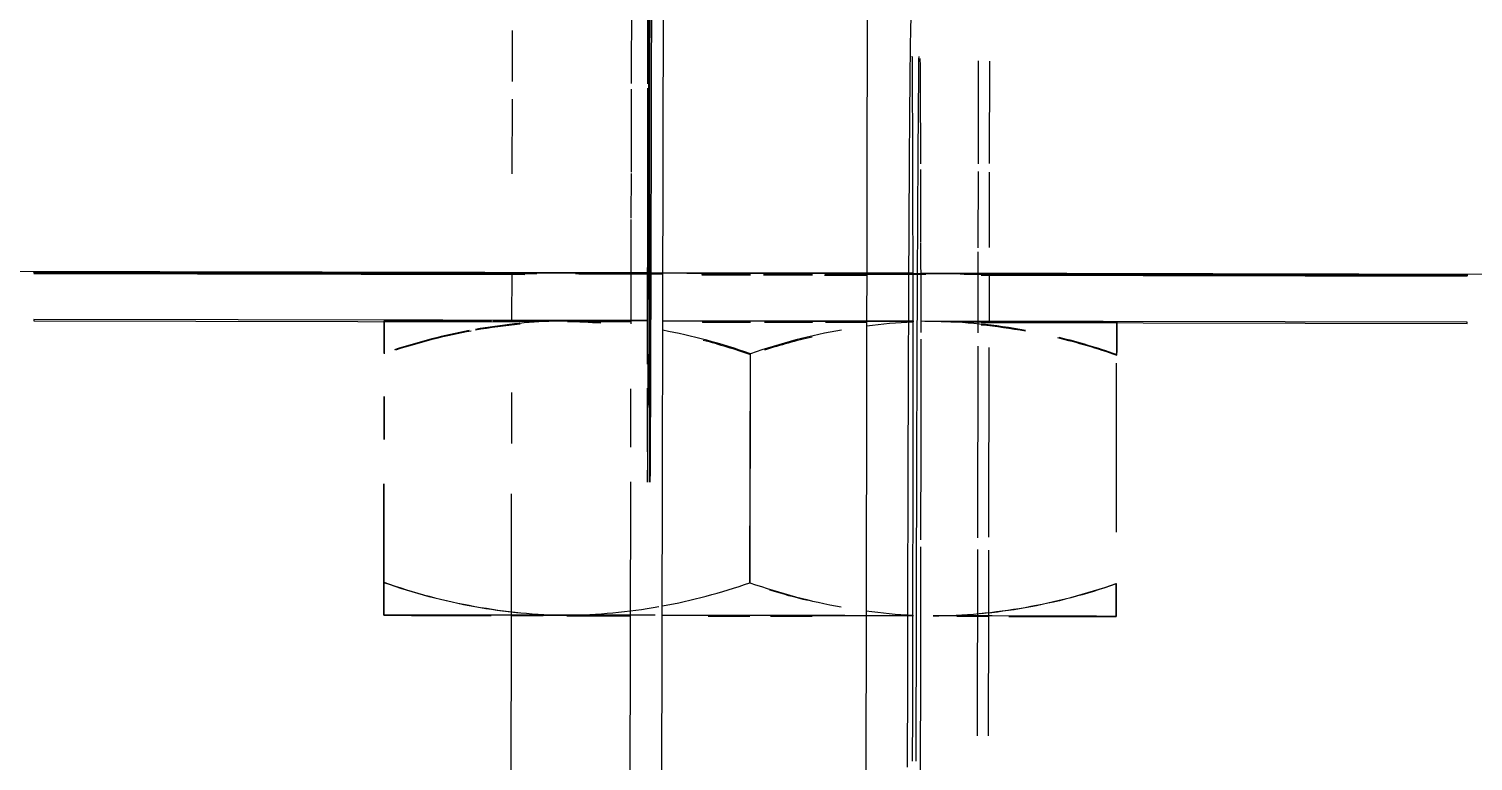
# Model space of a CAD drawing. Header units: metres. Extents: x -354 to -91, y 3 to 562.
# Drawn here: x -224.0446 to -223.9539, y 509.5717 to 509.6178 of the extents above; entities that cross this region are included whole.
import ezdxf

# ---------------------------------------------------------------- set-up
doc = ezdxf.new("R2010")
doc.units = ezdxf.units.M
doc.layers.add('A-GENM', color=7, linetype='Continuous', lineweight=25)

# ---------------------------------------------------------------- blocks, each defined once
blk = doc.blocks.new('Adaptive point Fascia Panel Bracket - Type T04-68494825-DRG-2873034 - CONSTRUCTION SEQUENCE STAGE A8')
at = {"layer": 'A-GENM', "color": 253, "true_color": 0xa3a3a3}
for p, q in [((-1097.166635, 509.617648), (-1097.166641, 509.614455)), ((-1097.13665, 509.609295), (-1097.136639, 509.615729)), ((-1097.166643, 509.613351), (-1097.166651, 509.608656)), ((-1097.13666, 509.604027), (-1097.136651, 509.608762)), ((-1097.236667, 509.602588), (-1097.158146, 509.602449)), ((-1097.196665, 509.60249), (-1097.158146, 509.602421)), ((-1097.19666, 509.602408), (-1097.196665, 509.60249)), ((-1097.157166, 509.602447), (-1097.144364, 509.602424)), ((-1097.165837, 509.602303), (-1097.196666, 509.602358)), ((-1097.165838, 509.602354), (-1097.19666, 509.602408)), ((-1097.166663, 509.602437), (-1097.166668, 509.599437)), ((-1097.162662, 509.602376), (-1097.162664, 509.602401)), ((-1097.157166, 509.60242), (-1097.144365, 509.602397)), ((-1097.151664, 509.602278), (-1097.15473, 509.602283)), ((-1097.151664, 509.602328), (-1097.154508, 509.602333)), ((-1097.147781, 509.602271), (-1097.150848, 509.602276)), ((-1097.144365, 509.602265), (-1097.147021, 509.602269)), ((-1097.144365, 509.602397), (-1097.141482, 509.602392)), ((-1097.144364, 509.602424), (-1097.141482, 509.602419)), ((-1097.140962, 509.602418), (-1097.029101, 509.602219)), ((-1097.140962, 509.602391), (-1097.106666, 509.60233)), ((-1097.140664, 509.602362), (-1097.140662, 509.602337)), ((-1097.106666, 509.602248), (-1097.137174, 509.602303)), ((-1097.106666, 509.602198), (-1097.137174, 509.602252)), ((-1097.136668, 509.599383), (-1097.136663, 509.602383)), ((-1097.106666, 509.60233), (-1097.10666, 509.602248)), ((-1097.196671, 509.59949), (-1097.196665, 509.599408)), ((-1097.158148, 509.599421), (-1097.196671, 509.59949)), ((-1097.196665, 509.599408), (-1097.166157, 509.599354)), ((-1097.14437, 509.599397), (-1097.157172, 509.59942)), ((-1097.154672, 509.599334), (-1097.151669, 509.599328)), ((-1097.150789, 509.599327), (-1097.147787, 509.599322)), ((-1097.146967, 509.59932), (-1097.14437, 509.599315)), ((-1097.141478, 509.599392), (-1097.14437, 509.599397)), ((-1097.106671, 509.59933), (-1097.140958, 509.599391)), ((-1097.137179, 509.599303), (-1097.106665, 509.599248)), ((-1097.106665, 509.599248), (-1097.106671, 509.59933)), ((-1097.151699, 509.582948), (-1097.151673, 509.597339)), ((-1097.151695, 509.582948), (-1097.15167, 509.597291)), ((-1097.136692, 509.585806), (-1097.136671, 509.597733)), ((-1097.128692, 509.58613), (-1097.128673, 509.596742)), ((-1097.128691, 509.58613), (-1097.128672, 509.596742)), ((-1097.174677, 509.594645), (-1097.174682, 509.59195)), ((-1097.17468, 509.59195), (-1097.174676, 509.594645)), ((-1097.166676, 509.594898), (-1097.166682, 509.591701)), ((-1097.174687, 509.589167), (-1097.174698, 509.582976)), ((-1097.174696, 509.582976), (-1097.174685, 509.589167)), ((-1097.166687, 509.588534), (-1097.1667, 509.581243)), ((-1097.1367, 509.58119), (-1097.136694, 509.584994)), ((-1097.1667, 509.581243), (-1097.166856, 509.493632)), ((-1097.136714, 509.573333), (-1097.1367, 509.58119))]:
    blk.add_line(p, q, dxfattribs=at)
for centre, major_axis, start_param, end_param in [((-1097.151663, 509.602369), (-0.0155, 0.000028), 6.021451, 6.283185), ((-1097.151663, 509.602369), (-0.0155, 0.000028), 0.000065, 0.261865), ((-1097.151663, 509.602369), (-0.0155, 0.000028), 5.759652, 6.021451), ((-1097.151663, 509.602369), (-0.0155, 0.000028), 0.261865, 0.523664), ((-1097.151663, 509.602369), (-0.0155, 0.000028), 5.497852, 5.759652), ((-1097.151664, 509.602382), (-0.011, 0.00002), 6.021451, 6.283185), ((-1097.151662, 509.602356), (-0.011, 0.00002), 0.000065, 0.261865), ((-1097.151663, 509.602369), (-0.0155, 0.000028), 5.236053, 5.497852), ((-1097.151663, 509.602369), (-0.0155, 0.000028), 0.785463, 1.047263), ((-1097.151664, 509.602382), (-0.011, 0.00002), 5.759652, 6.021451), ((-1097.151662, 509.602356), (-0.011, 0.00002), 0.261865, 1.047263), ((-1097.151664, 509.602382), (-0.011, 0.00002), 5.497852, 5.759652), ((-1097.151664, 509.602382), (-0.011, 0.00002), 5.236053, 5.497852), ((-1097.151664, 509.602382), (-0.011, 0.00002), 4.974254, 5.236053), ((-1097.151663, 509.602369), (-0.0155, 0.000028), 4.712454, 4.974254), ((-1097.151663, 509.602369), (-0.0155, 0.000028), 1.370496, 1.570732), ((-1097.151664, 509.602382), (-0.011, 0.00002), 4.712454, 4.974254), ((-1097.151662, 509.602356), (-0.011, 0.00002), 1.309062, 1.570621), ((-1097.151664, 509.602382), (-0.011, 0.00002), 4.450655, 4.712454), ((-1097.151663, 509.602369), (-0.0155, 0.000028), 4.450655, 4.712452), ((-1097.151663, 509.602369), (-0.0155, 0.000028), 1.623848, 1.82409), ((-1097.151664, 509.602382), (-0.011, 0.00002), 4.188856, 4.450655), ((-1097.151663, 509.602369), (-0.0155, 0.000028), 4.220444, 4.450655), ((-1097.151663, 509.602369), (-0.0155, 0.000028), 1.87658, 2.062748), ((-1097.151664, 509.602382), (-0.011, 0.00002), 3.927056, 4.188856), ((-1097.151662, 509.602356), (-0.011, 0.00002), 2.09446, 2.35626), ((-1097.151663, 509.602369), (-0.0155, 0.000028), 3.990595, 4.188856), ((-1097.151664, 509.602382), (-0.011, 0.00002), 3.665257, 3.927056), ((-1097.151662, 509.602356), (-0.011, 0.00002), 2.35626, 2.879859), ((-1097.151664, 509.602382), (-0.011, 0.00002), 3.403457, 3.665257), ((-1097.151664, 509.602382), (-0.011, 0.00002), 3.141658, 3.403457), ((-1097.151662, 509.602356), (-0.011, 0.00002), 2.879859, 3.141593), ((-1097.151663, 509.602369), (-0.0155, 0.000028), 3.665257, 3.927056), ((-1097.151663, 509.602369), (-0.0155, 0.000028), 3.403457, 3.665257), ((-1097.151663, 509.602369), (-0.0155, 0.000028), 2.618059, 2.879859), ((-1097.151663, 509.602369), (-0.0155, 0.000028), 3.141658, 3.403457), ((-1097.151663, 509.602369), (-0.0155, 0.000028), 2.879859, 3.141593), ((-1097.151668, 509.599369), (-0.023, 0.000041), 6.021451, 6.281616), ((-1097.151668, 509.599369), (-0.023, 0.000041), 0.000065, 0.261865), ((-1097.151668, 509.599369), (-0.023, 0.000041), 5.759652, 6.021451), ((-1097.151668, 509.599369), (-0.023, 0.000041), 0.261865, 0.523664), ((-1097.151668, 509.599369), (-0.023, 0.000041), 5.497852, 5.759652), ((-1097.151668, 509.599369), (-0.023, 0.000041), 0.523664, 0.785463), ((-1097.151668, 509.599369), (-0.023, 0.000041), 5.236053, 5.491845), ((-1097.151668, 509.599369), (-0.0155, 0.000028), 6.021451, 6.283185), ((-1097.151668, 509.599369), (-0.0155, 0.000028), 0.000065, 0.261865), ((-1097.151668, 509.599369), (-0.015, 0.000027), 6.021451, 6.283185), ((-1097.151668, 509.599369), (-0.015, 0.000027), 0.000065, 0.261865), ((-1097.151668, 509.599369), (-0.0155, 0.000028), 5.759652, 6.021451), ((-1097.151668, 509.599369), (-0.0155, 0.000028), 0.261865, 0.523664), ((-1097.151668, 509.599369), (-0.015, 0.000027), 5.759652, 6.021451), ((-1097.151668, 509.599369), (-0.015, 0.000027), 0.261865, 0.523664), ((-1097.151668, 509.599369), (-0.0155, 0.000028), 5.497852, 5.759652), ((-1097.151668, 509.599369), (-0.015, 0.000027), 5.497852, 5.759652), ((-1097.151668, 509.599369), (-0.023, 0.000041), 5.137013, 5.236053), ((-1097.151668, 509.599369), (-0.023, 0.000041), 1.047263, 1.146178), ((-1097.151668, 509.599369), (-0.0155, 0.000028), 5.236053, 5.497852), ((-1097.151668, 509.599369), (-0.0155, 0.000028), 0.785463, 1.047263), ((-1097.151668, 509.599369), (-0.015, 0.000027), 5.236053, 5.497852), ((-1097.151668, 509.599369), (-0.015, 0.000027), 0.785463, 1.047263), ((-1097.151668, 509.599369), (-0.023, 0.000041), 4.999051, 5.137013), ((-1097.151668, 509.599369), (-0.023, 0.000041), 4.712454, 4.954452), ((-1097.151668, 509.599369), (-0.0155, 0.000028), 4.712454, 4.974254), ((-1097.151668, 509.599369), (-0.015, 0.000027), 4.712454, 4.974254), ((-1097.151668, 509.599369), (-0.023, 0.000041), 1.438679, 1.570752), ((-1097.151668, 509.599369), (-0.0155, 0.000028), 1.374742, 1.570732), ((-1097.151668, 509.599369), (-0.015, 0.000027), 1.368206, 1.570729), ((-1097.151668, 509.599369), (-0.023, 0.000041), 4.450655, 4.712454), ((-1097.151668, 509.599369), (-0.0155, 0.000028), 4.450655, 4.712452), ((-1097.151668, 509.599369), (-0.015, 0.000027), 4.450655, 4.712454), ((-1097.151668, 509.599369), (-0.0155, 0.000028), 1.628095, 1.82409), ((-1097.151668, 509.599369), (-0.015, 0.000027), 1.630004, 1.832533), ((-1097.151668, 509.599369), (-0.023, 0.000041), 1.609417, 1.741494), ((-1097.151668, 509.599369), (-0.015, 0.000027), 4.203386, 4.450655), ((-1097.151668, 509.599369), (-0.0155, 0.000028), 4.220423, 4.450655), ((-1097.151668, 509.599369), (-0.0155, 0.000028), 1.880826, 2.062769), ((-1097.151668, 509.599369), (-0.015, 0.000027), 1.891799, 2.079806), ((-1097.151668, 509.599369), (-0.023, 0.000041), 4.25063, 4.387086), ((-1097.151668, 509.599369), (-0.015, 0.000027), 3.962122, 4.188856), ((-1097.151668, 509.599369), (-0.0155, 0.000028), 3.989821, 4.188856), ((-1097.151668, 509.599369), (-0.0155, 0.000028), 3.665257, 3.927056), ((-1097.151668, 509.599369), (-0.023, 0.000041), 3.927056, 4.188856), ((-1097.151668, 509.599369), (-0.015, 0.000027), 3.141658, 3.665257), ((-1097.151668, 509.599369), (-0.015, 0.000027), 2.618059, 2.879859), ((-1097.151668, 509.599369), (-0.0155, 0.000028), 3.141658, 3.665257), ((-1097.151668, 509.599369), (-0.0155, 0.000028), 2.618059, 2.879859), ((-1097.151668, 509.599369), (-0.015, 0.000027), 2.879859, 3.141593), ((-1097.151668, 509.599369), (-0.0155, 0.000028), 2.879859, 3.141593), ((-1097.151668, 509.599369), (-0.023, 0.000041), 3.665257, 3.927056), ((-1097.151668, 509.599369), (-0.023, 0.000041), 2.35626, 2.618059), ((-1097.151668, 509.599369), (-0.023, 0.000041), 3.403457, 3.665257), ((-1097.151668, 509.599369), (-0.023, 0.000041), 2.618059, 2.879859), ((-1097.151668, 509.599369), (-0.023, 0.000041), 3.143162, 3.403457), ((-1097.151668, 509.599369), (-0.023, 0.000041), 2.879859, 3.141658), ((-1097.151701, 509.580869), (-0.023, 0.000041), 6.021451, 6.283251), ((-1097.151701, 509.580869), (-0.023, 0.000041), 0.001569, 0.261865), ((-1097.151701, 509.580869), (-0.023, 0.000041), 5.759652, 6.021451), ((-1097.151701, 509.580869), (-0.023, 0.000041), 0.261865, 0.523664), ((-1097.151701, 509.580869), (-0.023, 0.000041), 5.497852, 5.759652), ((-1097.151701, 509.580869), (-0.023, 0.000041), 0.523664, 0.785463), ((-1097.151701, 509.580869), (-0.023, 0.000041), 5.236053, 5.497852), ((-1097.151701, 509.580869), (-0.015, 0.000027), 5.759652, 6.283185), ((-1097.151701, 509.580869), (-0.015, 0.000027), 0.000065, 0.523664), ((-1097.151701, 509.580869), (-0.015, 0.000027), 5.497852, 5.759652), ((-1097.151701, 509.580869), (-0.023, 0.000041), 5.135461, 5.236053), ((-1097.151701, 509.580869), (-0.023, 0.000041), 1.047263, 1.14773), ((-1097.151701, 509.580869), (-0.015, 0.000027), 5.236053, 5.497852), ((-1097.151701, 509.580869), (-0.015, 0.000027), 0.785463, 1.047263), ((-1097.151701, 509.580869), (-0.023, 0.000041), 4.974254, 5.135461), ((-1097.151701, 509.580869), (-0.023, 0.000041), 4.450655, 4.954475), ((-1097.151701, 509.580869), (-0.015, 0.000027), 4.712454, 4.974254), ((-1097.151701, 509.580869), (-0.023, 0.000041), 1.456325, 1.570752), ((-1097.151701, 509.580869), (-0.015, 0.000027), 1.395263, 1.570729), ((-1097.151701, 509.580869), (-0.015, 0.000027), 4.450655, 4.712454), ((-1097.151701, 509.580869), (-0.015, 0.000027), 1.657062, 1.832533), ((-1097.151701, 509.580869), (-0.023, 0.000041), 1.627063, 1.741494), ((-1097.151701, 509.580869), (-0.015, 0.000027), 4.203251, 4.450655), ((-1097.151701, 509.580869), (-0.023, 0.000041), 4.249666, 4.386998), ((-1097.151701, 509.580869), (-0.015, 0.000027), 3.960404, 4.188856), ((-1097.151701, 509.580869), (-0.023, 0.000041), 3.141658, 4.188856), ((-1097.151701, 509.580869), (-0.015, 0.000027), 3.403457, 3.665257), ((-1097.151701, 509.580869), (-0.015, 0.000027), 2.618059, 3.141593), ((-1097.151701, 509.580869), (-0.015, 0.000027), 3.141658, 3.403457), ((-1097.151701, 509.580869), (-0.023, 0.000041), 2.35626, 3.140024)]:
    blk.add_ellipse(centre, major_axis=major_axis, ratio=0.000906, start_param=start_param, end_param=end_param, dxfattribs=at)
for points in [[(-1097.174672, 509.597368), (-1097.174671, 509.598028), (-1097.17467, 509.598529), (-1097.174669, 509.598869)], [(-1097.174668, 509.598857), (-1097.174669, 509.598513), (-1097.17467, 509.598008), (-1097.174671, 509.597344)], [(-1097.174669, 509.598869), (-1097.174669, 509.59921), (-1097.174668, 509.59939), (-1097.174668, 509.59941)], [(-1097.174668, 509.59941), (-1097.174668, 509.599386), (-1097.174668, 509.599202), (-1097.174668, 509.598857)], [(-1097.164026, 509.599388), (-1097.165671, 509.599331), (-1097.167311, 509.599158), (-1097.168944, 509.598868)], [(-1097.168942, 509.598838), (-1097.16801, 509.599002), (-1097.167075, 509.599129), (-1097.166139, 509.599218)], [(-1097.161065, 509.599317), (-1097.161765, 509.599369), (-1097.162467, 509.599399), (-1097.163169, 509.599408)], [(-1097.163167, 509.599372), (-1097.162465, 509.599362), (-1097.161764, 509.599331), (-1097.161065, 509.599279)], [(-1097.151673, 509.597339), (-1097.153498, 509.597978), (-1097.155331, 509.598469), (-1097.157172, 509.598813)], [(-1097.145945, 509.598833), (-1097.147862, 509.598495), (-1097.149772, 509.597997), (-1097.151673, 509.597339)], [(-1097.141482, 509.59933), (-1097.142448, 509.599285), (-1097.143413, 509.5992), (-1097.144375, 509.599074)], [(-1097.134396, 509.598807), (-1097.136312, 509.599154), (-1097.138236, 509.59934), (-1097.140169, 509.599367)], [(-1097.137174, 509.599164), (-1097.136245, 509.599072), (-1097.135318, 509.598943), (-1097.134393, 509.598777)], [(-1097.128669, 509.598775), (-1097.128668, 509.59912), (-1097.128668, 509.599304), (-1097.128668, 509.599328)], [(-1097.128668, 509.599328), (-1097.128668, 509.599308), (-1097.128669, 509.599128), (-1097.128669, 509.598788)], [(-1097.169339, 509.598796), (-1097.170904, 509.5985), (-1097.172464, 509.598098), (-1097.174018, 509.597589)], [(-1097.173934, 509.597591), (-1097.172362, 509.5981), (-1097.170785, 509.5985), (-1097.169203, 509.598791)], [(-1097.15464, 509.598202), (-1097.153648, 509.597941), (-1097.152658, 509.597638), (-1097.15167, 509.597291)], [(-1097.150757, 509.597595), (-1097.149771, 509.597911), (-1097.148783, 509.598183), (-1097.147794, 509.598412)], [(-1097.132395, 509.598358), (-1097.13115, 509.598061), (-1097.129909, 509.597695), (-1097.128671, 509.597262)], [(-1097.128672, 509.597286), (-1097.12987, 509.597706), (-1097.13107, 509.598063), (-1097.132274, 509.598356)], [(-1097.128669, 509.598788), (-1097.12867, 509.598447), (-1097.128671, 509.597947), (-1097.128672, 509.597286)], [(-1097.128671, 509.597262), (-1097.12867, 509.597927), (-1097.128669, 509.598431), (-1097.128669, 509.598775)], [(-1097.1747, 509.581463), (-1097.1747, 509.581807), (-1097.174699, 509.582312), (-1097.174698, 509.582976)], [(-1097.174696, 509.582952), (-1097.174698, 509.582292), (-1097.174699, 509.581791), (-1097.174699, 509.581451)], [(-1097.174698, 509.582976), (-1097.172799, 509.582311), (-1097.170891, 509.581806), (-1097.168975, 509.581462)], [(-1097.168973, 509.581432), (-1097.170889, 509.581778), (-1097.172797, 509.582285), (-1097.174696, 509.582952)], [(-1097.157203, 509.581488), (-1097.155361, 509.581826), (-1097.153526, 509.582313), (-1097.151699, 509.582948)], [(-1097.151699, 509.582948), (-1097.1498, 509.582281), (-1097.147892, 509.581774), (-1097.145976, 509.581427)], [(-1097.148049, 509.581822), (-1097.148854, 509.582016), (-1097.149658, 509.582239), (-1097.15046, 509.58249)], [(-1097.140202, 509.580867), (-1097.138269, 509.580884), (-1097.134419, 509.58124), (-1097.1306, 509.582236), (-1097.128698, 509.582895)], [(-1097.128696, 509.582871), (-1097.130598, 509.58221), (-1097.132507, 509.58171), (-1097.134424, 509.58137)], [(-1097.128698, 509.582895), (-1097.128699, 509.58223), (-1097.1287, 509.581726), (-1097.1287, 509.581381)], [(-1097.128699, 509.581369), (-1097.128699, 509.581709), (-1097.128698, 509.58221), (-1097.128696, 509.582871)], [(-1097.174701, 509.58091), (-1097.174701, 509.580934), (-1097.174701, 509.581119), (-1097.1747, 509.581463)], [(-1097.174699, 509.581451), (-1097.1747, 509.58111), (-1097.174701, 509.58093), (-1097.174701, 509.58091)], [(-1097.168975, 509.581462), (-1097.167059, 509.581117), (-1097.165135, 509.580932), (-1097.163202, 509.580908)], [(-1097.166196, 509.581042), (-1097.167124, 509.581134), (-1097.168049, 509.581264), (-1097.168973, 509.581432)], [(-1097.163202, 509.580908), (-1097.161269, 509.580927), (-1097.159344, 509.581107), (-1097.157427, 509.581447)], [(-1097.161065, 509.580956), (-1097.161776, 509.580906), (-1097.162487, 509.580878), (-1097.1632, 509.580872)], [(-1097.144405, 509.581179), (-1097.143437, 509.581048), (-1097.142467, 509.580958), (-1097.141495, 509.580909)], [(-1097.134424, 509.58137), (-1097.13535, 509.581206), (-1097.136277, 509.581079), (-1097.137205, 509.58099)], [(-1097.1287, 509.581381), (-1097.128701, 509.581037), (-1097.128701, 509.580852), (-1097.128701, 509.580828)], [(-1097.128701, 509.580828), (-1097.128701, 509.580848), (-1097.1287, 509.581029), (-1097.128699, 509.581369)]]:
    blk.add_open_spline(points, degree=3, dxfattribs=at)
blk = doc.blocks.new('Barrier-Precast-MPB-03-B - Typical-63995089-DRG-2873034 - CONSTRUCTION SEQUENCE STAGE A8')
at = {"layer": 'A-GENM', "color": 253, "true_color": 0xa3a3a3}
for p, q in [((-0.235522, 3.908914), (-0.527896, 3.908913)), ((-0.362474, 3.906898), (-0.35622, 3.906898)), ((-0.355877, 3.906898), (-0.350653, 3.906899)), ((-0.350574, 3.906899), (-0.34777, 3.906899)), ((-0.347677, 3.906899), (-0.341124, 3.906899)), ((-0.337038, 3.906899), (-0.333373, 3.906899)), ((-0.331197, 3.906899), (-0.235522, 3.906902))]:
    blk.add_line(p, q, dxfattribs=at)
for points, knots in [([(-0.380517, 3.908154), (-0.37818, 3.908155), (-0.374576, 3.908158), (-0.369613, 3.908159), (-0.365735, 3.90816), (-0.361654, 3.90816), (-0.358318, 3.908159), (-0.355825, 3.908159), (-0.353368, 3.908158), (-0.350345, 3.908156), (-0.346937, 3.908154), (-0.343916, 3.908152), (-0.341169, 3.908149), (-0.338724, 3.908145), (-0.336632, 3.908142), (-0.334887, 3.908138), (-0.333473, 3.908134), (-0.332174, 3.908129), (-0.331264, 3.908123), (-0.33107, 3.908116), (-0.331602, 3.908111), (-0.33245, 3.908106), (-0.333301, 3.908103), (-0.334369, 3.9081), (-0.336079, 3.908095), (-0.33821, 3.908091), (-0.340757, 3.908088), (-0.343584, 3.908084), (-0.346018, 3.908082), (-0.347781, 3.90808)], [-1, -1, -1, -1, -0.930556, -0.895833, -0.861111, -0.826389, -0.791667, -0.774306, -0.756944, -0.722222, -0.6875, -0.652778, -0.618056, -0.583333, -0.548611, -0.513889, -0.479167, -0.444444, -0.388889, -0.333333, -0.277778, -0.25, -0.222222, -0.194444, -0.166667, -0.111111, -0.083333, -0.055556, 0, 0, 0, 0]), ([(-0.347781, 3.90808), (-0.350127, 3.908079), (-0.353741, 3.908077), (-0.35871, 3.908075), (-0.362588, 3.908074), (-0.366661, 3.908074), (-0.369991, 3.908075), (-0.372484, 3.908075), (-0.374941, 3.908076), (-0.377966, 3.908078), (-0.381378, 3.90808), (-0.384401, 3.908082), (-0.387149, 3.908085), (-0.389594, 3.908089), (-0.391688, 3.908092), (-0.393438, 3.908096), (-0.394857, 3.9081), (-0.395582, 3.908103), (-0.395889, 3.908104)], [-1, -1, -1, -1, -0.9305556, -0.8958333, -0.8611111, -0.8263889, -0.7916667, -0.7743056, -0.7569444, -0.7222222, -0.6875, -0.6527778, -0.6180556, -0.5833333, -0.5486111, -0.5138889, -0.4791667, -0.4444444, -0.4444444, -0.4444444, -0.4444444]), ([(-0.355885, 3.908009), (-0.356082, 3.908009), (-0.35727, 3.908009), (-0.358466, 3.90801), (-0.359487, 3.90801)], [0.07781919, 0.07781919, 0.07781919, 0.07781919, 0.08333333, 0.11111111, 0.11111111, 0.11111111, 0.11111111]), ([(-0.355945, 3.907926), (-0.355035, 3.907926), (-0.353164, 3.907927), (-0.350357, 3.907929), (-0.348528, 3.90793), (-0.347651, 3.907931)], [0.22461099, 0.22461099, 0.22461099, 0.22461099, 0.25, 0.27777778, 0.30555556, 0.30555556, 0.30555556, 0.30555556]), ([(-0.34778, 3.908005), (-0.349656, 3.908006), (-0.352331, 3.908008), (-0.355086, 3.908009), (-0.355877, 3.908009)], [0, 0, 0, 0, 0.05555556, 0.07774017, 0.07774017, 0.07774017, 0.07774017]), ([(-0.345132, 3.907933), (-0.344329, 3.907934), (-0.342798, 3.907935), (-0.340666, 3.907938), (-0.339317, 3.90794), (-0.338656, 3.907941), (-0.338596, 3.907941)], [0.33333333, 0.33333333, 0.33333333, 0.33333333, 0.36111111, 0.38888889, 0.41666667, 0.41943695, 0.41943695, 0.41943695, 0.41943695]), ([(-0.333341, 3.907983), (-0.333501, 3.907984), (-0.334515, 3.907987), (-0.336296, 3.907991), (-0.338278, 3.907995), (-0.338877, 3.907996)], [0.7777778, 0.7777778, 0.7777778, 0.7777778, 0.7916667, 0.8611111, 0.8887557, 0.8887557, 0.8887557, 0.8887557]), ([(-0.337073, 3.907944), (-0.33641, 3.907945), (-0.335203, 3.907947), (-0.333931, 3.907951), (-0.333291, 3.907953), (-0.333075, 3.907954)], [0.44444444, 0.44444444, 0.44444444, 0.44444444, 0.47916667, 0.51388889, 0.53394424, 0.53394424, 0.53394424, 0.53394424]), ([(-0.331208, 3.90797), (-0.331236, 3.907971), (-0.331363, 3.907973), (-0.331796, 3.907977), (-0.332515, 3.907981), (-0.333101, 3.907983), (-0.333341, 3.907983)], [0.6666667, 0.6666667, 0.6666667, 0.6666667, 0.6875, 0.7222222, 0.7569444, 0.7777778, 0.7777778, 0.7777778, 0.7777778]), ([(-0.332441, 3.907957), (-0.332197, 3.907958), (-0.331466, 3.907962), (-0.331171, 3.907966), (-0.331178, 3.907968)], [0.55555556, 0.55555556, 0.55555556, 0.55555556, 0.58333333, 0.65277778, 0.65277778, 0.65277778, 0.65277778])]:
    blk.add_open_spline(points, degree=3, knots=knots, dxfattribs=at)
for points in [[(-0.359487, 3.90801), (-0.360508, 3.90801), (-0.362595, 3.90801), (-0.364757, 3.90801), (-0.365835, 3.90801)], [(-0.365705, 3.907925), (-0.364642, 3.907924), (-0.362477, 3.907925), (-0.359244, 3.907925), (-0.357202, 3.907926), (-0.356202, 3.907926)], [(-0.338886, 3.907996), (-0.341294, 3.907999), (-0.344257, 3.908002), (-0.34778, 3.908005)], [(-0.347651, 3.907931), (-0.346775, 3.907931), (-0.345935, 3.907932), (-0.345132, 3.907933)], [(-0.331178, 3.907968), (-0.331179, 3.907969), (-0.331189, 3.90797), (-0.331208, 3.90797)]]:
    blk.add_open_spline(points, degree=3, dxfattribs=at)
blk = doc.blocks.new('Barrier-Precast-MPB-03-B - Typical-63995157-DRG-2873034 - CONSTRUCTION SEQUENCE STAGE A8')
at = {"layer": 'A-GENM', "color": 253, "true_color": 0xa3a3a3}
for p, q in [((-0.351094, 0.016589), (-0.35757, 0.01659)), ((-0.345822, 0.016588), (-0.350601, 0.016589)), ((-0.340464, 0.016588), (-0.345566, 0.016588)), ((-0.327592, 0.016586), (-0.339634, 0.016588)), ((-0.315147, 0.016585), (-0.326845, 0.016586)), ((-0.527431, 0.009589), (-0.235394, 0.009584))]:
    blk.add_line(p, q, dxfattribs=at)
for points, knots in [([(-0.357841, 0.012823), (-0.357359, 0.012818), (-0.356236, 0.012808), (-0.354089, 0.012794), (-0.352257, 0.012784), (-0.351176, 0.012779), (-0.350997, 0.012778)], [0.4444444, 0.4444444, 0.4444444, 0.4444444, 0.4791667, 0.5138889, 0.5486111, 0.5554073, 0.5554073, 0.5554073, 0.5554073]), ([(-0.351076, 0.012967), (-0.352417, 0.012961), (-0.354304, 0.012951), (-0.356411, 0.012937), (-0.357304, 0.012929), (-0.357701, 0.012925)], [0.1155308, 0.1155308, 0.1155308, 0.1155308, 0.1666667, 0.1944444, 0.2222222, 0.2222222, 0.2222222, 0.2222222]), ([(-0.35098, 0.012778), (-0.350249, 0.012774), (-0.34871, 0.012768), (-0.346993, 0.012762), (-0.346101, 0.012759)], [0.55562131, 0.55562131, 0.55562131, 0.55562131, 0.58333333, 0.61101759, 0.61101759, 0.61101759, 0.61101759]), ([(-0.340483, 0.013), (-0.342409, 0.012996), (-0.344306, 0.012991), (-0.34605, 0.012986), (-0.346145, 0.012985)], [0.00366445, 0.00366445, 0.00366445, 0.00366445, 0.05555556, 0.05855503, 0.05855503, 0.05855503, 0.05855503]), ([(-0.346083, 0.012759), (-0.344744, 0.012754), (-0.342859, 0.012749), (-0.340911, 0.012744), (-0.340418, 0.012743)], [0.61121161, 0.61121161, 0.61121161, 0.61121161, 0.65277778, 0.66663689, 0.66663689, 0.66663689, 0.66663689]), ([(-0.340406, 0.012743), (-0.339668, 0.012741), (-0.337658, 0.012737), (-0.334153, 0.012731), (-0.330508, 0.012726), (-0.328275, 0.012724), (-0.327433, 0.012724)], [0.6667534, 0.6667534, 0.6667534, 0.6667534, 0.6875, 0.7222222, 0.7569444, 0.777705, 0.777705, 0.777705, 0.777705]), ([(-0.327452, 0.013016), (-0.328993, 0.013015), (-0.333274, 0.013012), (-0.337438, 0.013006), (-0.340073, 0.013001)], [0.892467, 0.892467, 0.892467, 0.892467, 0.9305556, 1, 1, 1, 1]), ([(-0.327406, 0.012724), (-0.326848, 0.012723), (-0.324872, 0.012722), (-0.321372, 0.01272), (-0.317242, 0.01272), (-0.314674, 0.012721), (-0.313546, 0.012722)], [0.7779229, 0.7779229, 0.7779229, 0.7779229, 0.7916667, 0.8263889, 0.8611111, 0.8888889, 0.8888889, 0.8888889, 0.8888889]), ([(-0.300492, 0.012996), (-0.301123, 0.012997), (-0.303029, 0.013001), (-0.306418, 0.013007), (-0.310634, 0.013013), (-0.314823, 0.013016), (-0.319201, 0.013018), (-0.323324, 0.013018), (-0.32589, 0.013017), (-0.327017, 0.013016)], [0.6698841, 0.6698841, 0.6698841, 0.6698841, 0.6875, 0.7222222, 0.7569444, 0.7916667, 0.8263889, 0.8611111, 0.8888889, 0.8888889, 0.8888889, 0.8888889]), ([(-0.3577, 0.012302), (-0.357997, 0.012305), (-0.358715, 0.012313), (-0.359594, 0.012327), (-0.360077, 0.012341), (-0.360167, 0.012349), (-0.360172, 0.012353)], [-0.7777778, -0.7777778, -0.7777778, -0.7777778, -0.7569444, -0.7222222, -0.6875, -0.6666667, -0.6666667, -0.6666667, -0.6666667]), ([(-0.357844, 0.012403), (-0.357747, 0.012404), (-0.35715, 0.01241), (-0.355841, 0.012421), (-0.353613, 0.012435), (-0.351906, 0.012443), (-0.35099, 0.012447)], [-0.5555556, -0.5555556, -0.5555556, -0.5555556, -0.5486111, -0.5138889, -0.4791667, -0.4444444, -0.4444444, -0.4444444, -0.4444444]), ([(-0.350727, 0.012256), (-0.351464, 0.01226), (-0.353042, 0.012267), (-0.355227, 0.012281), (-0.356766, 0.012293), (-0.357502, 0.0123), (-0.3577, 0.012302)], [-0.8888889, -0.8888889, -0.8888889, -0.8888889, -0.8611111, -0.8263889, -0.7916667, -0.7777778, -0.7777778, -0.7777778, -0.7777778]), ([(-0.340072, 0.012222), (-0.342674, 0.012228), (-0.346456, 0.012239), (-0.349621, 0.012251), (-0.350727, 0.012256)], [-1, -1, -1, -1, -0.9305556, -0.8888889, -0.8888889, -0.8888889, -0.8888889]), ([(-0.32742, 0.012496), (-0.32629, 0.012496), (-0.324011, 0.012497), (-0.319302, 0.012498), (-0.315804, 0.012496), (-0.31354, 0.012494)], [-0.2222222, -0.2222222, -0.2222222, -0.2222222, -0.1944444, -0.1666667, -0.1111111, -0.1111111, -0.1111111, -0.1111111]), ([(-0.313157, 0.012201), (-0.314287, 0.012201), (-0.316564, 0.0122), (-0.321267, 0.0122), (-0.32476, 0.012201), (-0.327022, 0.012203)], [-0.2222222, -0.2222222, -0.2222222, -0.2222222, -0.1944444, -0.1666667, -0.1111111, -0.1111111, -0.1111111, -0.1111111])]:
    blk.add_open_spline(points, degree=3, knots=knots, dxfattribs=at)
for points in [[(-0.346177, 0.012985), (-0.347825, 0.01298), (-0.349336, 0.012975), (-0.350726, 0.012969)], [(-0.35099, 0.012447), (-0.350257, 0.01245), (-0.348711, 0.012457), (-0.346121, 0.012465), (-0.343337, 0.012473), (-0.341409, 0.012477), (-0.340418, 0.012479)], [(-0.340418, 0.012479), (-0.339427, 0.012481), (-0.337393, 0.012485), (-0.334143, 0.01249), (-0.330789, 0.012494), (-0.32855, 0.012495), (-0.32742, 0.012496)], [(-0.327022, 0.012203), (-0.329284, 0.012205), (-0.333673, 0.012209), (-0.337965, 0.012217), (-0.340072, 0.012222)]]:
    blk.add_open_spline(points, degree=3, dxfattribs=at)
blk = doc.blocks.new('T2DPAA-T2D-C3S-RS-M3D-100334_rvt-1-DRG-2873034 - CONSTRUCTION SEQUENCE STAGE A8')
at = {"layer": 'A-GENM', "color": 253, "lineweight": 25, "true_color": 0xa3a3a3}
for name, p, rotation in [('Barrier-Precast-MPB-03-B - Typical-63995089-DRG-2873034 - CONSTRUCTION SEQUENCE STAGE A8', (-1101.066697, 509.26517), 269.8962782569156), ('Barrier-Precast-MPB-03-B - Typical-63995157-DRG-2873034 - CONSTRUCTION SEQUENCE STAGE A8', (-1097.154522, 509.258214), 269.9048974705374)]:
    blk.add_blockref(name, p, dxfattribs=dict(at, rotation=rotation))
blk.add_blockref('Adaptive point Fascia Panel Bracket - Type T04-68494825-DRG-2873034 - CONSTRUCTION SEQUENCE STAGE A8', (0, 0), dxfattribs=at)

msp = doc.modelspace()

# ---------------------------------------------------------------- block references
at = {"lineweight": 5}
msp.add_blockref('T2DPAA-T2D-C3S-RS-M3D-100334_rvt-1-DRG-2873034 - CONSTRUCTION SEQUENCE STAGE A8', (873.152395, 0), dxfattribs=at)

doc.saveas('drawing.dxf')
